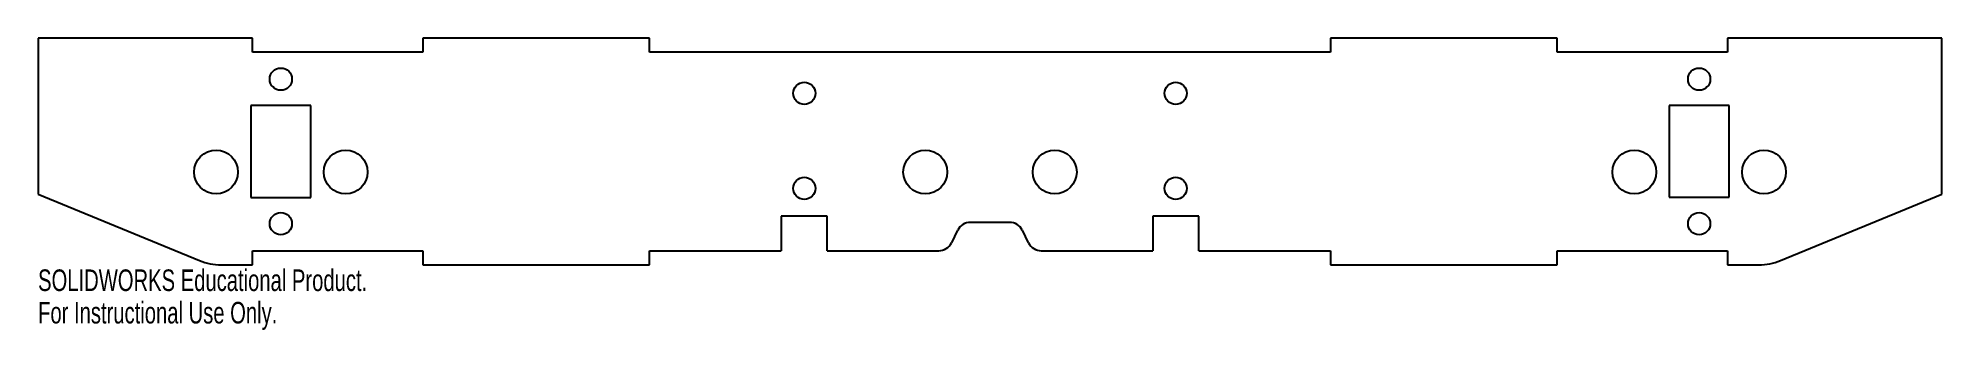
# Model space of a CAD drawing. Header units: inches. Extents: x -8.4 to 8.4, y -2.4 to 0.1.
import ezdxf

# ---------------------------------------------------------------- set-up
doc = ezdxf.new("R2010")
doc.units = ezdxf.units.IN
doc.header["$MEASUREMENT"] = 0
doc.styles.add('SLDTEXTSTYLE0', font='TXT', dxfattribs={"width": 0.7})

msp = doc.modelspace()

# ---------------------------------------------------------------- linework, layer by layer
at = {"color": 7, "linetype": 'Continuous', "lineweight": 25}
for p, q in [((-6.5, 0.125), (-8.39, 0.125)), ((-8.39, 0.125), (-8.39, -1.25)), ((-6.5, 0), (-6.5, 0.125)), ((-5, 0), (-6.5, 0)), ((-3, 0.125), (-5, 0.125)), ((-5, 0.125), (-5, 0)), ((-3, 0), (-3, 0.125)), ((3, 0), (-3, 0)), ((5, 0.125), (3, 0.125)), ((3, 0.125), (3, 0)), ((5, 0), (5, 0.125)), ((6.5, 0), (5, 0)), ((8.39, 0.125), (6.5, 0.125)), ((6.5, 0.125), (6.5, 0)), ((8.39, -1.25), (8.39, 0.125)), ((-6.515, -0.469), (-6.515, -1.282)), ((-5.985, -0.469), (-6.515, -0.469)), ((-5.985, -1.282), (-5.985, -0.469)), ((5.985, -0.469), (5.985, -1.278)), ((6.515, -0.469), (5.985, -0.469)), ((6.515, -1.278), (6.515, -0.469)), ((-8.39, -1.25), (-6.967, -1.837)), ((-6.515, -1.282), (-5.985, -1.282)), ((5.985, -1.278), (6.515, -1.278)), ((6.967, -1.837), (8.39, -1.25)), ((-1.84, -1.444), (-1.84, -1.75)), ((-1.435, -1.444), (-1.84, -1.444)), ((-1.435, -1.75), (-1.435, -1.444)), ((0.173, -1.5), (-0.173, -1.5)), ((1.435, -1.444), (1.435, -1.75)), ((1.84, -1.444), (1.435, -1.444)), ((1.84, -1.75), (1.84, -1.444)), ((-0.285, -1.569), (-0.34, -1.681)), ((0.34, -1.681), (0.285, -1.569)), ((-6.5, -1.875), (-6.5, -1.75)), ((-6.5, -1.75), (-5, -1.75)), ((-5, -1.75), (-5, -1.875)), ((-3, -1.875), (-3, -1.75)), ((-3, -1.75), (-1.84, -1.75)), ((-1.435, -1.75), (-0.452, -1.75)), ((0.452, -1.75), (1.435, -1.75)), ((1.84, -1.75), (3, -1.75)), ((3, -1.75), (3, -1.875)), ((5, -1.875), (5, -1.75)), ((5, -1.75), (6.5, -1.75)), ((6.5, -1.75), (6.5, -1.875)), ((-6.776, -1.875), (-6.5, -1.875)), ((-5, -1.875), (-3, -1.875)), ((3, -1.875), (5, -1.875)), ((6.5, -1.875), (6.776, -1.875))]:
    msp.add_line(p, q, dxfattribs=at)
for centre, radius in [((-6.25, -0.237), 0.098), ((6.25, -0.237), 0.098), ((-1.637, -0.362), 0.098), ((1.637, -0.362), 0.098), ((-6.821, -1.056), 0.193), ((-5.679, -1.056), 0.193), ((-0.571, -1.056), 0.193), ((0.571, -1.056), 0.193), ((5.679, -1.056), 0.193), ((6.821, -1.056), 0.193), ((-1.637, -1.2), 0.098), ((1.637, -1.2), 0.098), ((-6.25, -1.512), 0.098), ((6.25, -1.512), 0.098)]:
    msp.add_circle(centre, radius, dxfattribs=at)
for centre, radius, start, end in [((-0.173, -1.625), 0.125, 90, 153.4349), ((0.173, -1.625), 0.125, 26.5651, 90), ((-6.776, -1.375), 0.5, 247.5818, 270), ((-0.452, -1.625), 0.125, 270, 333.4349), ((0.452, -1.625), 0.125, 206.5651, 270), ((6.776, -1.375), 0.5, 270, 292.4182)]:
    msp.add_arc(centre, radius, start, end, dxfattribs=at)

# ---------------------------------------------------------------- texts
at = {"color": 7, "linetype": 'Continuous', "char_height": 0.1903, "attachment_point": 1, "style": 'SLDTEXTSTYLE0'}
for s, insert in [('SOLIDWORKS Educational Product.', (-8.39, -1.915)), ('For Instructional Use Only.', (-8.39, -2.201))]:
    msp.add_mtext(s, dxfattribs=dict(at, insert=insert))

doc.saveas('drawing.dxf')
